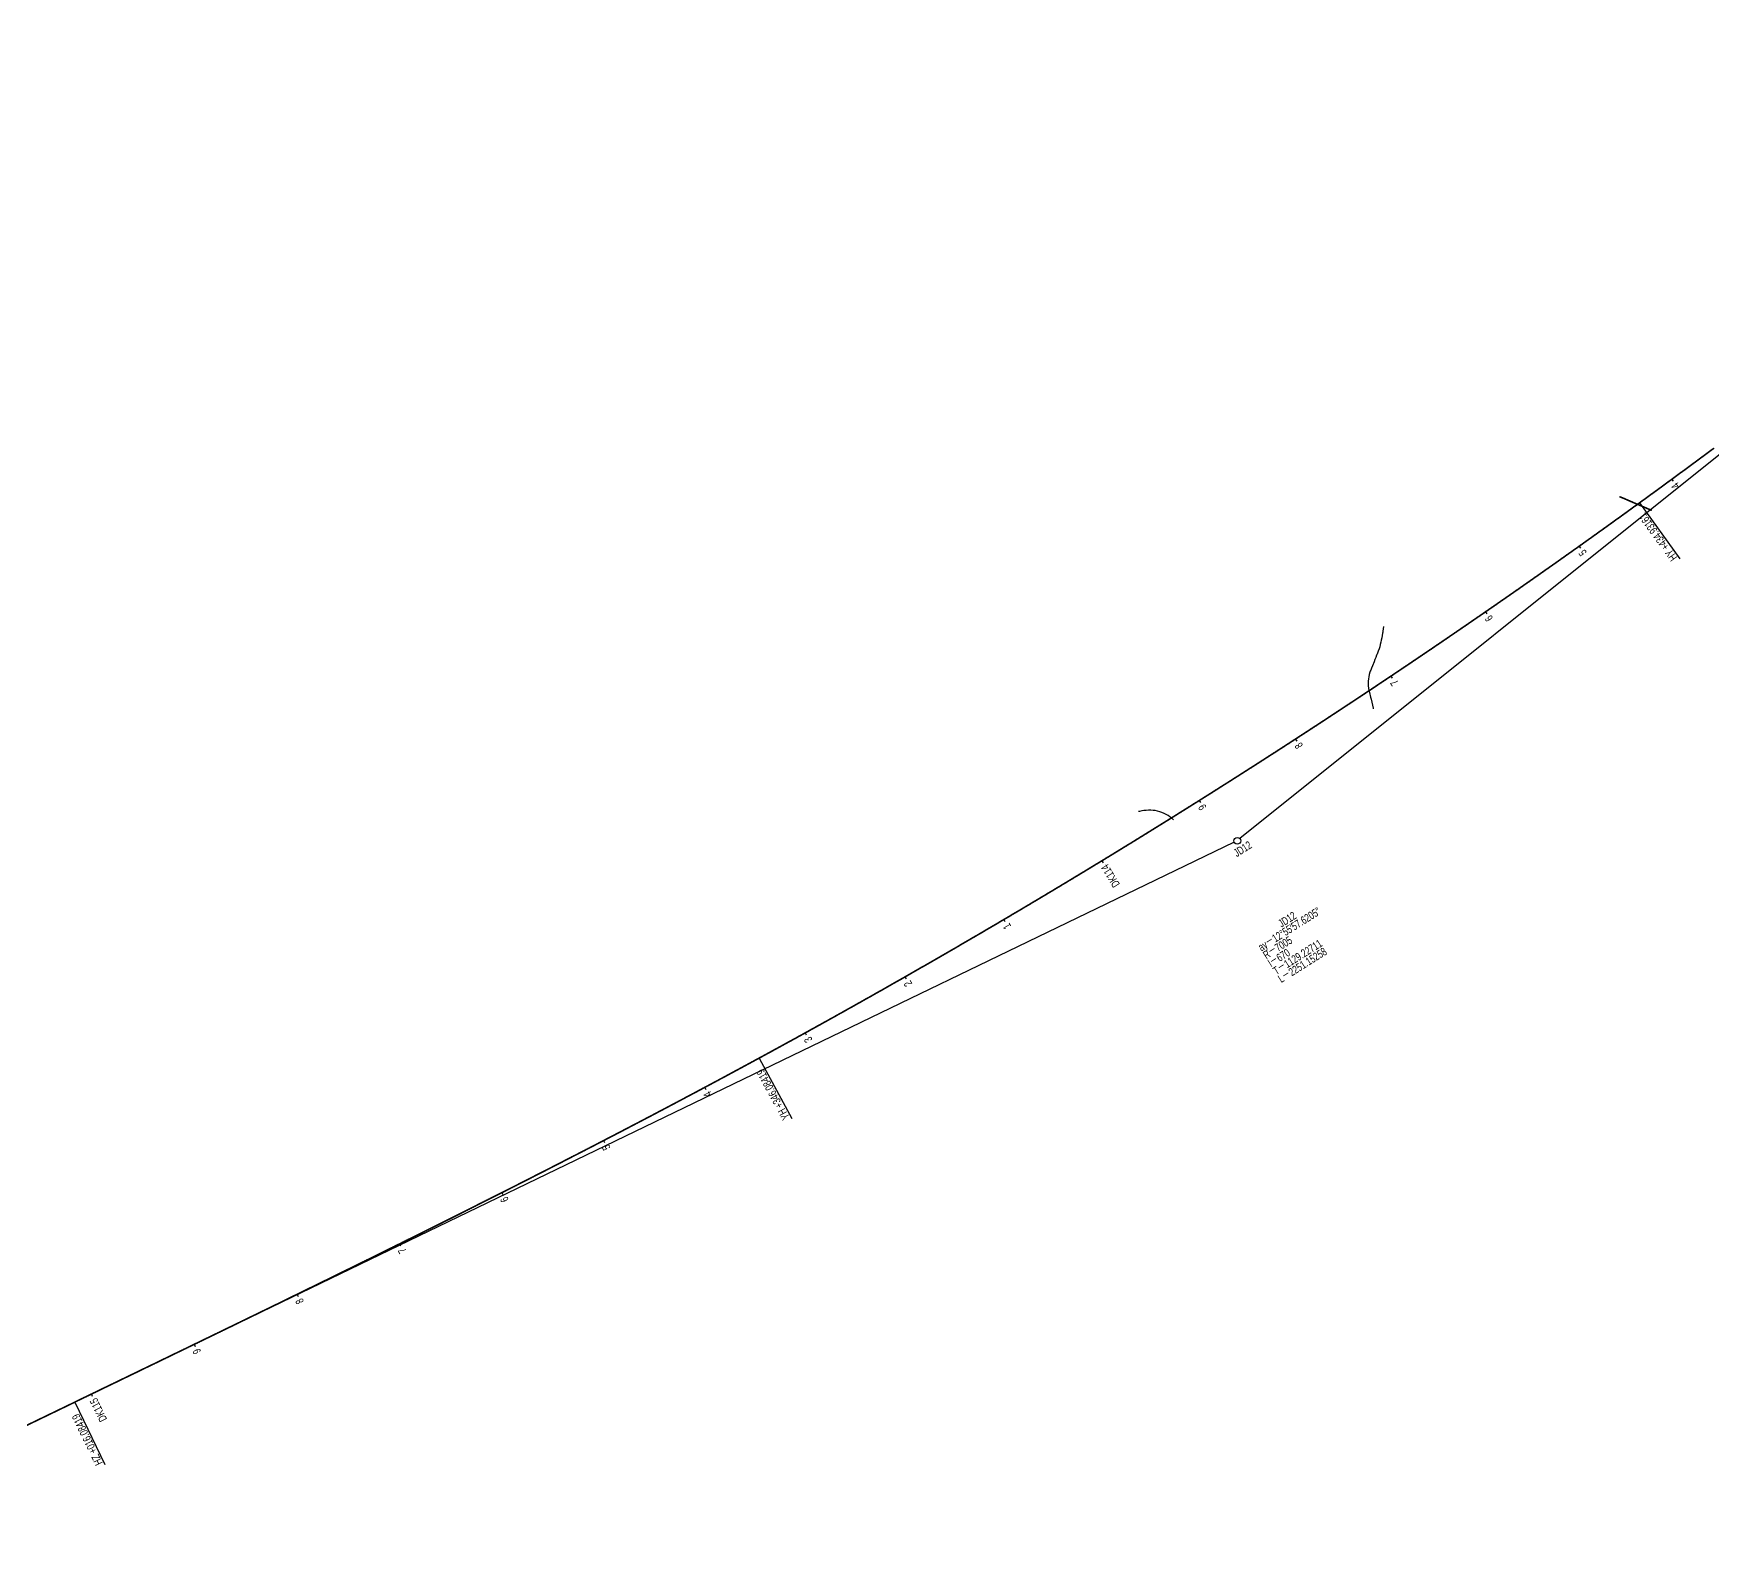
# Model space of a CAD drawing. Header units: millimetres. Extents: x 497834 to 621495, y 3353175 to 3430424.
# Drawn here: x 569303 to 570771, y 3392553 to 3393874 of the extents above; entities that cross this region are included whole.
import ezdxf

# ---------------------------------------------------------------- set-up
doc = ezdxf.new("R2010")
doc.units = ezdxf.units.MM
for name, color, linetype in [('DK改路中线', 7, 'Continuous'), ('dl3', 7, 'Continuous'), ('沪乍杭打线-0.0-200.8段-施工系转设计系成果-2000坐标系-左线_中线_交点', 7, 'Continuous'), ('沪乍杭打线-0.0-200.8段-施工系转设计系成果-2000坐标系-左线_五大桩', 7, 'Continuous'), ('沪乍杭打线-0.0-200.8段-施工系转设计系成果-2000坐标系-左线_曲线资料', 7, 'Continuous'), ('沪乍杭打线-0.0-200.8段-施工系转设计系成果-2000坐标系-左线_里程', 7, 'Continuous')]:
    doc.layers.add(name, color=color, linetype=linetype)
doc.styles.add('PM_LC', font='slromans.shx', dxfattribs={"width": 0.75, "bigfont": 'hztxt.shx'})
doc.styles.add('PM_QX', font='slromans.shx', dxfattribs={"width": 0.75, "bigfont": 'hztxt.shx'})

msp = doc.modelspace()

# ---------------------------------------------------------------- linework, layer by layer
at = {"layer": 'DK改路中线', "color": 3, "linetype": 'Continuous', "ltscale": 2, "const_width": 1.4, "flags": 128}
msp.add_lwpolyline([(570689.9, 3393469), (570693.6, 3393467.5), (570695.4, 3393466.7), (570702.8, 3393463.5), (570704.6, 3393462.7), (570706.5, 3393461.9), (570710.1, 3393460.4), (570712, 3393459.6), (570713.8, 3393458.8), (570715.6, 3393458), (570717.5, 3393457.2), (570718.2, 3393456.9)], dxfattribs=at)
at = {"layer": 'DK改路中线', "color": 3, "linetype": 'Continuous', "ltscale": 2, "flags": 128}
for points in [[(570483.4, 3393355.4), (570483.1, 3393353.4), (570482.9, 3393351.4), (570482.9, 3393351.4, -0.067622), (570482.7, 3393349.5), (570482.4, 3393347.5), (570482, 3393345.5), (570481.6, 3393343.5), (570481.2, 3393341.6), (570480.7, 3393339.7), (570480.2, 3393337.7), (570479.6, 3393335.8), (570478.9, 3393333.9), (570478.3, 3393332), (570477.6, 3393330.5), (570477.5, 3393330.2), (570476.8, 3393328.3), (570476, 3393326.5), (570475.3, 3393324.6), (570473.8, 3393320.9), (570473.1, 3393319), (570472.3, 3393317.2), (570472.3, 3393317.1, 0.155908), (570471.6, 3393315.3), (570471.1, 3393313.4), (570470.6, 3393311.4), (570470.3, 3393309.5), (570470.1, 3393307.5), (570470.1, 3393305.5), (570470.2, 3393303.5), (570470.4, 3393301.5), (570470.8, 3393299.5), (570470.9, 3393298.8), (570471.2, 3393297.6), (570472.2, 3393293.7), (570472.6, 3393291.8), (570474.5, 3393284), (570474.6, 3393283.5)], [(570299.8, 3393186.3), (570298.3, 3393187.6), (570297.6, 3393188.1, 0.21091), (570296.7, 3393188.8), (570295, 3393190), (570293.3, 3393191), (570291.5, 3393191.9), (570289.7, 3393192.7), (570287.8, 3393193.3), (570285.9, 3393193.9), (570283.9, 3393194.3), (570281.9, 3393194.5), (570280, 3393194.7), (570278, 3393194.7), (570276, 3393194.5), (570274.2, 3393194.3), (570274, 3393194.3), (570272, 3393194), (570270, 3393193.7), (570269.2, 3393193.5)]]:
    msp.add_lwpolyline(points, format="xyb", dxfattribs=at)
at = {"layer": 'dl3', "color": 3, "linetype": 'Continuous', "ltscale": 2, "const_width": 1.4, "flags": 128}
msp.add_lwpolyline([(570772.7, 3393511.4), (570771.9, 3393510.8), (570771.1, 3393510.3), (570770.3, 3393509.7), (570769.5, 3393509.1), (570768.7, 3393508.5), (570767.9, 3393507.9), (570767.1, 3393507.3), (570766.3, 3393506.7), (570765.5, 3393506.1), (570764.7, 3393505.5), (570763.9, 3393504.9), (570763.1, 3393504.3), (570762.2, 3393503.7), (570761.4, 3393503.1), (570760.6, 3393502.5), (570759.8, 3393501.9), (570759, 3393501.3), (570758.2, 3393500.7), (570757.4, 3393500.1), (570756.6, 3393499.5), (570755.8, 3393498.9), (570755, 3393498.4), (570754.2, 3393497.8), (570753.4, 3393497.2), (570752.6, 3393496.6), (570751.8, 3393496), (570751, 3393495.4), (570750.2, 3393494.8), (570749.4, 3393494.2), (570748.6, 3393493.6), (570747.8, 3393493), (570747, 3393492.4), (570746.2, 3393491.8), (570745.3, 3393491.2), (570744.5, 3393490.6), (570743.7, 3393490.1), (570742.9, 3393489.5), (570742.1, 3393488.9), (570741.3, 3393488.3), (570740.5, 3393487.7), (570739.7, 3393487.1), (570738.9, 3393486.5), (570738.1, 3393485.9), (570737.3, 3393485.3), (570736.5, 3393484.7), (570735.7, 3393484.1), (570734.9, 3393483.5), (570734.1, 3393483), (570733.3, 3393482.4), (570732.4, 3393481.8), (570731.6, 3393481.2), (570730.8, 3393480.6), (570730, 3393480), (570729.2, 3393479.4), (570728.4, 3393478.8), (570727.6, 3393478.2), (570726.8, 3393477.6), (570726, 3393477), (570725.2, 3393476.5), (570724.4, 3393475.9), (570723.6, 3393475.3), (570722.8, 3393474.7), (570722, 3393474.1), (570721.1, 3393473.5), (570720.3, 3393472.9), (570719.5, 3393472.3), (570718.7, 3393471.7), (570717.9, 3393471.2), (570717.1, 3393470.6), (570716.3, 3393470), (570715.5, 3393469.4), (570714.7, 3393468.8), (570713.9, 3393468.2), (570713.1, 3393467.6), (570712.3, 3393467), (570711.4, 3393466.4), (570710.6, 3393465.9), (570709.8, 3393465.3), (570709, 3393464.7), (570708.2, 3393464.1), (570707.4, 3393463.5, -0.03253), (570706.6, 3393462.9), (570705.8, 3393462.3), (570705, 3393461.7), (570704.2, 3393461.1), (570703.4, 3393460.6), (570703.3, 3393460.6), (570702.5, 3393460), (570701.7, 3393459.4), (570700.9, 3393458.8), (570700.1, 3393458.2), (570699.3, 3393457.6), (570699.3, 3393457.6), (570698.5, 3393457.1), (570697.7, 3393456.5), (570696.9, 3393455.9), (570696.1, 3393455.3), (570695.3, 3393454.7), (570695.2, 3393454.7), (570694.4, 3393454.1), (570693.6, 3393453.5), (570692.8, 3393453), (570692, 3393452.4), (570691.2, 3393451.8), (570691.2, 3393451.8), (570690.4, 3393451.2), (570689.6, 3393450.6), (570688.8, 3393450), (570688, 3393449.5), (570687.1, 3393448.9), (570687.1, 3393448.9), (570686.3, 3393448.3), (570685.5, 3393447.7), (570684.7, 3393447.1), (570683.9, 3393446.5), (570683.1, 3393445.9), (570683.1, 3393445.9), (570682.3, 3393445.4), (570681.5, 3393444.8), (570680.6, 3393444.2), (570679.8, 3393443.6), (570679, 3393443), (570679, 3393443), (570678.2, 3393442.4), (570677.4, 3393441.9), (570676.6, 3393441.3), (570675.8, 3393440.7), (570675, 3393440.1), (570675, 3393440.1), (570674.1, 3393439.5), (570673.3, 3393438.9), (570672.5, 3393438.4), (570671.7, 3393437.8), (570670.9, 3393437.2), (570670.9, 3393437.2), (570670.1, 3393436.6), (570669.3, 3393436), (570668.5, 3393435.5), (570667.6, 3393434.9), (570666.8, 3393434.3), (570666.8, 3393434.3), (570666, 3393433.7), (570665.2, 3393433.1), (570664.4, 3393432.5), (570663.6, 3393432), (570662.8, 3393431.4), (570662.8, 3393431.4), (570661.9, 3393430.8), (570661.1, 3393430.2), (570660.3, 3393429.6), (570659.5, 3393429.1), (570658.7, 3393428.5), (570658.7, 3393428.5), (570657.9, 3393427.9), (570657.1, 3393427.3), (570656.2, 3393426.7), (570655.4, 3393426.2), (570654.6, 3393425.6), (570654.6, 3393425.6), (570653.8, 3393425), (570653, 3393424.4), (570652.2, 3393423.8), (570651.4, 3393423.3), (570650.5, 3393422.7), (570650.5, 3393422.7), (570649.7, 3393422.1), (570648.9, 3393421.5), (570648.1, 3393420.9), (570647.3, 3393420.4), (570646.5, 3393419.8), (570646.5, 3393419.8), (570645.6, 3393419.2), (570644.8, 3393418.6), (570644, 3393418.1), (570643.2, 3393417.5), (570642.4, 3393416.9), (570642.4, 3393416.9), (570641.6, 3393416.3), (570640.8, 3393415.7), (570639.9, 3393415.2), (570639.1, 3393414.6), (570638.3, 3393414), (570638.3, 3393414), (570637.5, 3393413.4), (570636.7, 3393412.9), (570635.9, 3393412.3), (570635, 3393411.7), (570634.2, 3393411.1), (570634.2, 3393411.1), (570633.4, 3393410.5), (570632.6, 3393410), (570631.8, 3393409.4), (570631, 3393408.8), (570630.1, 3393408.2), (570630.1, 3393408.2), (570629.3, 3393407.7), (570628.5, 3393407.1), (570627.7, 3393406.5), (570626.9, 3393405.9), (570626, 3393405.4), (570626, 3393405.4), (570625.2, 3393404.8), (570624.4, 3393404.2), (570623.6, 3393403.6), (570622.8, 3393403.1), (570622, 3393402.5), (570622, 3393402.5), (570621.1, 3393401.9), (570620.3, 3393401.3), (570619.5, 3393400.8), (570618.7, 3393400.2), (570617.9, 3393399.6), (570617.9, 3393399.6), (570617, 3393399), (570616.2, 3393398.5), (570615.4, 3393397.9), (570614.6, 3393397.3), (570613.8, 3393396.7), (570613.8, 3393396.7), (570613, 3393396.2), (570612.1, 3393395.6), (570611.3, 3393395), (570610.5, 3393394.4), (570609.7, 3393393.9), (570609.7, 3393393.9), (570608.9, 3393393.3), (570608, 3393392.7), (570607.2, 3393392.2), (570606.4, 3393391.6), (570605.6, 3393391), (570605.6, 3393391), (570604.8, 3393390.4), (570603.9, 3393389.9), (570603.1, 3393389.3), (570602.3, 3393388.7), (570601.5, 3393388.1), (570601.5, 3393388.1), (570600.7, 3393387.6), (570599.8, 3393387), (570599, 3393386.4), (570598.2, 3393385.9), (570597.4, 3393385.3), (570597.4, 3393385.3), (570596.6, 3393384.7), (570595.7, 3393384.1), (570594.9, 3393383.6), (570594.1, 3393383), (570593.3, 3393382.4), (570593.3, 3393382.4), (570592.5, 3393381.9), (570591.6, 3393381.3), (570590.8, 3393380.7), (570590, 3393380.1), (570589.2, 3393379.6), (570589.2, 3393379.6), (570588.3, 3393379), (570587.5, 3393378.4), (570586.7, 3393377.9), (570585.9, 3393377.3), (570585.1, 3393376.7), (570585.1, 3393376.7), (570584.2, 3393376.2), (570583.4, 3393375.6), (570582.6, 3393375), (570581.8, 3393374.4), (570580.9, 3393373.9), (570580.9, 3393373.9), (570580.1, 3393373.3), (570579.3, 3393372.7), (570578.5, 3393372.2), (570577.7, 3393371.6), (570576.8, 3393371), (570576.8, 3393371), (570576, 3393370.5), (570575.2, 3393369.9), (570574.4, 3393369.3), (570573.5, 3393368.8), (570572.7, 3393368.2), (570572.7, 3393368.2), (570571.9, 3393367.6), (570571.1, 3393367.1), (570570.3, 3393366.5), (570569.4, 3393365.9), (570568.6, 3393365.4), (570568.6, 3393365.4), (570567.8, 3393364.8), (570567, 3393364.2), (570566.1, 3393363.7), (570565.3, 3393363.1), (570564.5, 3393362.5), (570564.5, 3393362.5), (570563.7, 3393362), (570562.8, 3393361.4), (570562, 3393360.8), (570561.2, 3393360.3), (570560.4, 3393359.7), (570560.4, 3393359.7), (570559.5, 3393359.1), (570558.7, 3393358.6), (570557.9, 3393358), (570557.1, 3393357.4), (570556.2, 3393356.9), (570556.2, 3393356.9), (570555.4, 3393356.3), (570554.6, 3393355.7), (570553.8, 3393355.2), (570552.9, 3393354.6), (570552.1, 3393354), (570552.1, 3393354), (570551.3, 3393353.5), (570550.5, 3393352.9), (570549.6, 3393352.3), (570548.8, 3393351.8), (570548, 3393351.2), (570548, 3393351.2), (570547.2, 3393350.6), (570546.3, 3393350.1), (570545.5, 3393349.5), (570544.7, 3393348.9), (570543.9, 3393348.4), (570543.9, 3393348.4), (570543, 3393347.8), (570542.2, 3393347.3), (570541.4, 3393346.7), (570540.6, 3393346.1), (570539.7, 3393345.6), (570539.7, 3393345.6), (570538.9, 3393345), (570538.1, 3393344.4), (570537.3, 3393343.9), (570536.4, 3393343.3), (570535.6, 3393342.7), (570535.6, 3393342.7), (570534.8, 3393342.2), (570534, 3393341.6), (570533.1, 3393341.1), (570532.3, 3393340.5), (570531.5, 3393339.9), (570531.5, 3393339.9), (570530.6, 3393339.4), (570529.8, 3393338.8), (570529, 3393338.3), (570528.2, 3393337.7), (570527.3, 3393337.1), (570527.3, 3393337.1), (570526.5, 3393336.6), (570525.7, 3393336), (570524.9, 3393335.4), (570524, 3393334.9), (570523.2, 3393334.3), (570523.2, 3393334.3), (570522.4, 3393333.8), (570521.5, 3393333.2), (570520.7, 3393332.6), (570519.9, 3393332.1), (570519.1, 3393331.5), (570519.1, 3393331.5), (570518.2, 3393331), (570517.4, 3393330.4), (570516.6, 3393329.8), (570515.7, 3393329.3), (570514.9, 3393328.7), (570514.9, 3393328.7), (570514.1, 3393328.2), (570513.3, 3393327.6), (570512.4, 3393327), (570511.6, 3393326.5), (570510.8, 3393325.9), (570510.8, 3393325.9), (570509.9, 3393325.4), (570509.1, 3393324.8), (570508.3, 3393324.2), (570507.5, 3393323.7), (570506.6, 3393323.1), (570506.6, 3393323.1), (570505.8, 3393322.6), (570505, 3393322), (570504.1, 3393321.4), (570503.3, 3393320.9), (570502.5, 3393320.3), (570502.5, 3393320.3), (570501.6, 3393319.8), (570500.8, 3393319.2), (570500, 3393318.7), (570499.2, 3393318.1), (570498.3, 3393317.5), (570498.3, 3393317.5), (570497.5, 3393317), (570496.7, 3393316.4), (570495.8, 3393315.9), (570495, 3393315.3), (570494.2, 3393314.8), (570494.2, 3393314.8), (570493.3, 3393314.2), (570492.5, 3393313.6), (570491.7, 3393313.1), (570490.9, 3393312.5), (570490, 3393312), (570490, 3393312), (570489.2, 3393311.4), (570488.4, 3393310.9), (570487.5, 3393310.3), (570486.7, 3393309.8), (570485.9, 3393309.2), (570485.9, 3393309.2), (570485, 3393308.6), (570484.2, 3393308.1), (570483.4, 3393307.5), (570482.5, 3393307), (570481.7, 3393306.4), (570481.7, 3393306.4), (570480.9, 3393305.9), (570480, 3393305.3), (570479.2, 3393304.8), (570478.4, 3393304.2), (570477.5, 3393303.6), (570477.5, 3393303.6), (570476.7, 3393303.1), (570475.9, 3393302.5), (570475.1, 3393302), (570474.2, 3393301.4), (570473.4, 3393300.9), (570473.4, 3393300.9), (570472.6, 3393300.3), (570471.7, 3393299.8), (570470.9, 3393299.2), (570470.1, 3393298.7), (570469.2, 3393298.1), (570469.2, 3393298.1), (570468.4, 3393297.6), (570467.6, 3393297), (570466.7, 3393296.4), (570465.9, 3393295.9), (570465.1, 3393295.3), (570465.1, 3393295.3), (570464.2, 3393294.8), (570463.4, 3393294.2), (570462.6, 3393293.7), (570461.7, 3393293.1), (570460.9, 3393292.6), (570460.9, 3393292.6), (570460.1, 3393292), (570459.2, 3393291.5), (570458.4, 3393290.9), (570457.6, 3393290.4), (570456.7, 3393289.8), (570456.7, 3393289.8), (570455.9, 3393289.3), (570455, 3393288.7), (570454.2, 3393288.2), (570453.4, 3393287.6), (570452.5, 3393287.1), (570452.5, 3393287.1), (570451.7, 3393286.5), (570450.9, 3393286), (570450, 3393285.4), (570449.2, 3393284.9), (570448.4, 3393284.3), (570448.4, 3393284.3), (570447.5, 3393283.8), (570446.7, 3393283.2), (570445.9, 3393282.7), (570445, 3393282.1), (570444.2, 3393281.6), (570444.2, 3393281.6), (570443.4, 3393281), (570442.5, 3393280.5), (570441.7, 3393279.9), (570440.9, 3393279.4), (570440, 3393278.8), (570440, 3393278.8), (570439.2, 3393278.3), (570438.3, 3393277.7), (570437.5, 3393277.2), (570436.7, 3393276.6), (570435.8, 3393276.1), (570435.8, 3393276.1), (570435, 3393275.5), (570434.2, 3393275), (570433.3, 3393274.4), (570432.5, 3393273.9), (570431.7, 3393273.3), (570431.7, 3393273.3), (570430.8, 3393272.8), (570430, 3393272.2), (570429.1, 3393271.7), (570428.3, 3393271.1), (570427.5, 3393270.6), (570427.5, 3393270.6), (570426.6, 3393270), (570425.8, 3393269.5), (570425, 3393268.9), (570424.1, 3393268.4), (570423.3, 3393267.9), (570423.3, 3393267.9), (570422.5, 3393267.3), (570421.6, 3393266.8), (570420.8, 3393266.2), (570419.9, 3393265.7), (570419.1, 3393265.1), (570419.1, 3393265.1), (570418.3, 3393264.6), (570417.4, 3393264), (570416.6, 3393263.5), (570415.7, 3393262.9), (570414.9, 3393262.4), (570414.9, 3393262.4), (570414.1, 3393261.8), (570413.2, 3393261.3), (570412.4, 3393260.8), (570411.6, 3393260.2), (570410.7, 3393259.7), (570410.7, 3393259.7), (570409.9, 3393259.1), (570409, 3393258.6), (570408.2, 3393258), (570407.4, 3393257.5), (570406.5, 3393256.9), (570406.5, 3393256.9), (570405.7, 3393256.4), (570404.8, 3393255.9), (570404, 3393255.3), (570403.2, 3393254.8), (570402.3, 3393254.2), (570402.3, 3393254.2), (570401.5, 3393253.7), (570400.7, 3393253.1), (570399.8, 3393252.6), (570399, 3393252.1), (570398.1, 3393251.5), (570398.1, 3393251.5), (570397.3, 3393251), (570396.5, 3393250.4), (570395.6, 3393249.9), (570394.8, 3393249.3), (570393.9, 3393248.8), (570393.9, 3393248.8), (570393.1, 3393248.3), (570392.3, 3393247.7), (570391.4, 3393247.2), (570390.6, 3393246.6), (570389.7, 3393246.1), (570389.7, 3393246.1), (570388.9, 3393245.5), (570388.1, 3393245), (570387.2, 3393244.5), (570386.4, 3393243.9), (570385.5, 3393243.4), (570385.5, 3393243.4), (570384.7, 3393242.8), (570383.8, 3393242.3), (570383, 3393241.8), (570382.2, 3393241.2), (570381.3, 3393240.7), (570381.3, 3393240.7), (570380.5, 3393240.1), (570379.6, 3393239.6), (570378.8, 3393239), (570378, 3393238.5), (570377.1, 3393238), (570377.1, 3393238), (570376.3, 3393237.4), (570375.4, 3393236.9), (570374.6, 3393236.3), (570373.8, 3393235.8), (570372.9, 3393235.3), (570372.9, 3393235.3), (570372.1, 3393234.7), (570371.2, 3393234.2), (570370.4, 3393233.6), (570369.5, 3393233.1), (570368.7, 3393232.6), (570368.7, 3393232.6), (570367.9, 3393232), (570367, 3393231.5), (570366.2, 3393231), (570365.3, 3393230.4), (570364.5, 3393229.9), (570364.5, 3393229.9), (570363.6, 3393229.3), (570362.8, 3393228.8), (570362, 3393228.3), (570361.1, 3393227.7), (570360.3, 3393227.2), (570360.3, 3393227.2), (570359.4, 3393226.7), (570358.6, 3393226.1), (570357.7, 3393225.6), (570356.9, 3393225), (570356.1, 3393224.5), (570356.1, 3393224.5), (570355.2, 3393224), (570354.4, 3393223.4), (570353.5, 3393222.9), (570352.7, 3393222.4), (570351.8, 3393221.8), (570351.8, 3393221.8), (570351, 3393221.3), (570350.1, 3393220.7), (570349.3, 3393220.2), (570348.5, 3393219.7), (570347.6, 3393219.1), (570347.6, 3393219.1), (570346.8, 3393218.6), (570345.9, 3393218.1), (570345.1, 3393217.5), (570344.2, 3393217), (570343.4, 3393216.5), (570343.4, 3393216.5), (570342.5, 3393215.9), (570341.7, 3393215.4), (570340.9, 3393214.9), (570340, 3393214.3), (570339.2, 3393213.8), (570339.2, 3393213.8), (570338.3, 3393213.2), (570337.5, 3393212.7), (570336.6, 3393212.2), (570335.8, 3393211.6), (570334.9, 3393211.1), (570334.9, 3393211.1), (570334.1, 3393210.6), (570333.3, 3393210), (570332.4, 3393209.5), (570331.6, 3393209), (570330.7, 3393208.4), (570330.7, 3393208.4), (570329.9, 3393207.9), (570329, 3393207.4), (570328.2, 3393206.8), (570327.3, 3393206.3), (570326.5, 3393205.8), (570326.5, 3393205.8), (570325.6, 3393205.2), (570324.8, 3393204.7), (570323.9, 3393204.2), (570323.1, 3393203.6), (570322.3, 3393203.1), (570322.3, 3393203.1), (570321.4, 3393202.6), (570320.6, 3393202), (570319.7, 3393201.5), (570318.9, 3393201), (570318, 3393200.5), (570318, 3393200.5), (570317.2, 3393199.9), (570316.3, 3393199.4), (570315.5, 3393198.9), (570314.6, 3393198.3), (570313.8, 3393197.8), (570313.8, 3393197.8), (570312.9, 3393197.3), (570312.1, 3393196.7), (570311.2, 3393196.2), (570310.4, 3393195.7), (570309.5, 3393195.1), (570309.5, 3393195.1), (570308.7, 3393194.6), (570307.9, 3393194.1), (570307, 3393193.6), (570306.2, 3393193), (570305.3, 3393192.5), (570305.3, 3393192.5), (570304.5, 3393192), (570303.6, 3393191.4), (570302.8, 3393190.9), (570301.9, 3393190.4), (570301.1, 3393189.8), (570301.1, 3393189.8), (570300.2, 3393189.3), (570299.4, 3393188.8), (570298.5, 3393188.3), (570297.7, 3393187.7), (570296.8, 3393187.2), (570296.8, 3393187.2), (570296, 3393186.7), (570295.1, 3393186.1), (570294.3, 3393185.6), (570293.4, 3393185.1), (570292.6, 3393184.6), (570292.6, 3393184.6), (570291.7, 3393184), (570290.9, 3393183.5), (570290, 3393183), (570289.2, 3393182.4), (570288.3, 3393181.9), (570288.3, 3393181.9), (570287.5, 3393181.4), (570286.6, 3393180.9), (570285.8, 3393180.3), (570284.9, 3393179.8), (570284.1, 3393179.3), (570284.1, 3393179.3), (570283.2, 3393178.8), (570282.4, 3393178.2), (570281.5, 3393177.7), (570280.7, 3393177.2), (570279.8, 3393176.6), (570279.8, 3393176.6), (570279, 3393176.1), (570278.1, 3393175.6), (570277.3, 3393175.1), (570276.4, 3393174.5), (570275.6, 3393174), (570275.6, 3393174), (570274.7, 3393173.5), (570273.9, 3393173), (570273, 3393172.4), (570272.2, 3393171.9), (570271.3, 3393171.4), (570271.3, 3393171.4), (570270.5, 3393170.9), (570269.6, 3393170.3), (570268.8, 3393169.8), (570267.9, 3393169.3), (570267.1, 3393168.8), (570267.1, 3393168.8), (570266.2, 3393168.2), (570265.4, 3393167.7), (570264.5, 3393167.2), (570263.7, 3393166.7), (570262.8, 3393166.1), (570262.8, 3393166.1), (570262, 3393165.6), (570261.1, 3393165.1), (570260.3, 3393164.6), (570259.4, 3393164.1), (570258.6, 3393163.5), (570258.5, 3393163.5), (570257.7, 3393163), (570256.8, 3393162.5), (570256, 3393162), (570255.1, 3393161.4), (570254.3, 3393160.9), (570254.3, 3393160.9), (570253.4, 3393160.4), (570252.6, 3393159.9), (570251.7, 3393159.3), (570250.9, 3393158.8), (570250, 3393158.3), (570250, 3393158.3), (570249.2, 3393157.8), (570248.3, 3393157.3), (570247.5, 3393156.7), (570246.6, 3393156.2), (570245.8, 3393155.7), (570245.8, 3393155.7), (570244.9, 3393155.2), (570244.1, 3393154.7), (570243.2, 3393154.1), (570242.3, 3393153.6), (570241.5, 3393153.1), (570241.5, 3393153.1), (570240.6, 3393152.6), (570239.8, 3393152), (570238.9, 3393151.5), (570238.1, 3393151), (570237.2, 3393150.5), (570237.2, 3393150.5), (570236.4, 3393150), (570235.5, 3393149.4), (570234.7, 3393148.9), (570233.8, 3393148.4), (570233, 3393147.9), (570232.9, 3393147.9), (570232.1, 3393147.4), (570231.2, 3393146.9), (570230.4, 3393146.3), (570229.5, 3393145.8), (570228.7, 3393145.3), (570228.7, 3393145.3), (570227.8, 3393144.8), (570227, 3393144.3), (570226.1, 3393143.7), (570225.3, 3393143.2), (570224.4, 3393142.7), (570224.4, 3393142.7), (570223.5, 3393142.2), (570222.7, 3393141.7), (570221.8, 3393141.1), (570221, 3393140.6), (570220.1, 3393140.1), (570220.1, 3393140.1), (570219.3, 3393139.6), (570218.4, 3393139.1), (570217.6, 3393138.6), (570216.7, 3393138), (570215.8, 3393137.5), (570215.8, 3393137.5), (570215, 3393137), (570214.1, 3393136.5), (570213.3, 3393136), (570212.4, 3393135.5), (570211.6, 3393134.9), (570211.6, 3393134.9), (570210.7, 3393134.4), (570209.9, 3393133.9), (570209, 3393133.4), (570208.1, 3393132.9), (570207.3, 3393132.4), (570207.3, 3393132.4), (570206.4, 3393131.8), (570205.6, 3393131.3), (570204.7, 3393130.8), (570203.9, 3393130.3), (570203, 3393129.8), (570203, 3393129.8), (570202.1, 3393129.3), (570201.3, 3393128.7), (570200.4, 3393128.2), (570199.6, 3393127.7), (570198.7, 3393127.2), (570198.7, 3393127.2), (570197.9, 3393126.7), (570197, 3393126.2), (570196.1, 3393125.7), (570195.3, 3393125.1), (570194.4, 3393124.6), (570194.4, 3393124.6), (570193.6, 3393124.1), (570192.7, 3393123.6), (570191.9, 3393123.1), (570191, 3393122.6), (570190.1, 3393122.1), (570190.1, 3393122.1), (570189.3, 3393121.6), (570188.4, 3393121), (570187.6, 3393120.5), (570186.7, 3393120), (570185.8, 3393119.5), (570185.8, 3393119.5), (570185, 3393119), (570184.1, 3393118.5), (570183.3, 3393118), (570182.4, 3393117.4), (570181.6, 3393116.9), (570181.5, 3393116.9), (570180.7, 3393116.4), (570179.8, 3393115.9), (570179, 3393115.4), (570178.1, 3393114.9), (570177.3, 3393114.4), (570177.3, 3393114.4), (570176.4, 3393113.9), (570175.5, 3393113.4), (570174.7, 3393112.8), (570173.8, 3393112.3), (570173, 3393111.8), (570173, 3393111.8), (570172.1, 3393111.3), (570171.2, 3393110.8), (570170.4, 3393110.3), (570169.5, 3393109.8), (570168.7, 3393109.3), (570168.7, 3393109.3), (570167.8, 3393108.8), (570166.9, 3393108.2), (570166.1, 3393107.7), (570165.2, 3393107.2), (570164.4, 3393106.7), (570164.4, 3393106.7), (570163.5, 3393106.2), (570162.6, 3393105.7), (570161.8, 3393105.2), (570160.9, 3393104.7), (570160.1, 3393104.2), (570160.1, 3393104.2), (570159.2, 3393103.7), (570158.3, 3393103.2), (570157.5, 3393102.6), (570156.6, 3393102.1), (570155.8, 3393101.6), (570155.8, 3393101.6), (570154.9, 3393101.1), (570154, 3393100.6), (570153.2, 3393100.1), (570152.3, 3393099.6), (570151.4, 3393099.1), (570151.4, 3393099.1), (570150.6, 3393098.6), (570149.7, 3393098.1), (570148.9, 3393097.6), (570148, 3393097.1), (570147.1, 3393096.5), (570147.1, 3393096.5), (570146.3, 3393096), (570145.4, 3393095.5), (570144.6, 3393095), (570143.7, 3393094.5), (570142.8, 3393094), (570142.8, 3393094), (570142, 3393093.5), (570141.1, 3393093), (570140.2, 3393092.5), (570139.4, 3393092), (570138.5, 3393091.5), (570138.5, 3393091.5), (570137.7, 3393091), (570136.8, 3393090.5), (570135.9, 3393090), (570135.1, 3393089.5), (570134.2, 3393088.9), (570134.2, 3393088.9), (570133.3, 3393088.4), (570132.5, 3393087.9), (570131.6, 3393087.4), (570130.8, 3393086.9), (570129.9, 3393086.4), (570129.9, 3393086.4), (570129, 3393085.9), (570128.2, 3393085.4), (570127.3, 3393084.9), (570126.4, 3393084.4), (570125.6, 3393083.9), (570125.6, 3393083.9), (570124.7, 3393083.4), (570123.8, 3393082.9), (570123, 3393082.4), (570122.1, 3393081.9), (570121.3, 3393081.4), (570121.3, 3393081.4), (570120.4, 3393080.9), (570119.5, 3393080.4), (570118.7, 3393079.9), (570117.8, 3393079.4), (570116.9, 3393078.9), (570116.9, 3393078.9), (570116.1, 3393078.4), (570115.2, 3393077.9), (570114.3, 3393077.4), (570113.5, 3393076.9), (570112.6, 3393076.4), (570112.6, 3393076.3), (570111.7, 3393075.8), (570110.9, 3393075.3), (570110, 3393074.8), (570109.2, 3393074.3), (570108.3, 3393073.8), (570108.3, 3393073.8), (570107.4, 3393073.3), (570106.6, 3393072.8), (570105.7, 3393072.3), (570104.8, 3393071.8), (570104, 3393071.3), (570104, 3393071.3), (570103.1, 3393070.8), (570102.2, 3393070.3), (570101.4, 3393069.8), (570100.5, 3393069.3), (570099.6, 3393068.8), (570099.6, 3393068.8), (570098.8, 3393068.3), (570097.9, 3393067.8), (570097, 3393067.3), (570096.2, 3393066.8), (570095.3, 3393066.3), (570095.3, 3393066.3), (570094.4, 3393065.8), (570093.6, 3393065.3), (570092.7, 3393064.8), (570091.8, 3393064.3), (570091, 3393063.8), (570091, 3393063.8), (570090.1, 3393063.3), (570089.2, 3393062.8), (570088.4, 3393062.3), (570087.5, 3393061.8), (570086.6, 3393061.3), (570086.6, 3393061.3), (570085.8, 3393060.8), (570084.9, 3393060.3), (570084, 3393059.8), (570083.2, 3393059.3), (570082.3, 3393058.8), (570082.3, 3393058.8), (570081.4, 3393058.3), (570080.6, 3393057.8), (570079.7, 3393057.4), (570078.8, 3393056.9), (570078, 3393056.4), (570078, 3393056.4), (570077.1, 3393055.9), (570076.2, 3393055.4), (570075.4, 3393054.9), (570074.5, 3393054.4), (570073.6, 3393053.9), (570073.6, 3393053.9), (570072.8, 3393053.4), (570071.9, 3393052.9), (570071, 3393052.4), (570070.2, 3393051.9), (570069.3, 3393051.4), (570069.3, 3393051.4), (570068.4, 3393050.9), (570067.6, 3393050.4), (570066.7, 3393049.9), (570065.8, 3393049.4), (570064.9, 3393048.9), (570064.9, 3393048.9), (570064.1, 3393048.4), (570063.2, 3393047.9), (570062.3, 3393047.4), (570061.5, 3393046.9), (570060.6, 3393046.4), (570060.6, 3393046.4), (570059.7, 3393045.9), (570058.9, 3393045.4), (570058, 3393044.9), (570057.1, 3393044.5), (570056.3, 3393044), (570056.3, 3393044), (570055.4, 3393043.5), (570054.5, 3393043), (570053.6, 3393042.5), (570052.8, 3393042), (570051.9, 3393041.5), (570051.9, 3393041.5), (570051, 3393041), (570050.2, 3393040.5), (570049.3, 3393040), (570048.4, 3393039.5), (570047.6, 3393039), (570047.6, 3393039), (570046.7, 3393038.5), (570045.8, 3393038), (570045, 3393037.5), (570044.1, 3393037), (570043.2, 3393036.6), (570043.2, 3393036.6), (570042.3, 3393036.1), (570041.5, 3393035.6), (570040.6, 3393035.1), (570039.7, 3393034.6), (570038.9, 3393034.1), (570038.9, 3393034.1), (570038, 3393033.6), (570037.1, 3393033.1), (570036.2, 3393032.6), (570035.4, 3393032.1), (570034.5, 3393031.6), (570034.5, 3393031.6), (570033.6, 3393031.1), (570032.8, 3393030.7), (570031.9, 3393030.2), (570031, 3393029.7), (570030.1, 3393029.2), (570030.1, 3393029.2), (570029.3, 3393028.7), (570028.4, 3393028.2), (570027.5, 3393027.7), (570026.7, 3393027.2), (570025.8, 3393026.7), (570025.8, 3393026.7), (570024.9, 3393026.2), (570024, 3393025.8), (570023.2, 3393025.3), (570022.3, 3393024.8), (570021.4, 3393024.3), (570021.4, 3393024.3), (570020.6, 3393023.8), (570019.7, 3393023.3), (570018.8, 3393022.8), (570017.9, 3393022.3), (570017.1, 3393021.8), (570017.1, 3393021.8), (570016.2, 3393021.4), (570015.3, 3393020.9), (570014.5, 3393020.4), (570013.6, 3393019.9), (570012.7, 3393019.4), (570012.7, 3393019.4), (570011.8, 3393018.9), (570011, 3393018.4), (570010.1, 3393017.9), (570009.2, 3393017.4), (570008.3, 3393017), (570008.3, 3393017), (570007.5, 3393016.5), (570006.6, 3393016), (570005.7, 3393015.5), (570004.8, 3393015), (570004, 3393014.5), (570004, 3393014.5), (570003.1, 3393014), (570002.2, 3393013.5), (570001.4, 3393013.1), (570000.5, 3393012.6), (569999.6, 3393012.1), (569999.6, 3393012.1), (569998.7, 3393011.6), (569997.9, 3393011.1), (569997, 3393010.6), (569996.1, 3393010.1), (569995.2, 3393009.7), (569995.2, 3393009.7), (569994.4, 3393009.2), (569993.5, 3393008.7), (569992.6, 3393008.2), (569991.7, 3393007.7), (569990.9, 3393007.2), (569990.9, 3393007.2), (569990, 3393006.7), (569989.1, 3393006.3), (569988.2, 3393005.8), (569987.4, 3393005.3), (569986.5, 3393004.8), (569986.5, 3393004.8), (569985.6, 3393004.3), (569984.7, 3393003.8), (569983.9, 3393003.4), (569983, 3393002.9), (569982.1, 3393002.4), (569982.1, 3393002.4), (569981.2, 3393001.9), (569980.4, 3393001.4), (569979.5, 3393000.9), (569978.6, 3393000.5), (569977.7, 3393000), (569977.7, 3393000), (569976.9, 3392999.5), (569976, 3392999), (569975.1, 3392998.5), (569974.2, 3392998), (569973.4, 3392997.6), (569973.4, 3392997.6), (569972.5, 3392997.1), (569971.6, 3392996.6), (569970.7, 3392996.1), (569969.9, 3392995.6), (569969, 3392995.1), (569969, 3392995.1), (569968.1, 3392994.7), (569967.2, 3392994.2), (569966.4, 3392993.7), (569965.5, 3392993.2), (569964.6, 3392992.7), (569964.6, 3392992.7), (569963.7, 3392992.3), (569962.8, 3392991.8), (569962, 3392991.3), (569961.1, 3392990.8), (569960.2, 3392990.3), (569960.2, 3392990.3), (569959.3, 3392989.9), (569958.5, 3392989.4), (569957.6, 3392988.9), (569956.7, 3392988.4), (569955.8, 3392987.9), (569955.8, 3392987.9), (569955, 3392987.5), (569954.1, 3392987), (569953.2, 3392986.5), (569952.3, 3392986), (569951.4, 3392985.5), (569951.4, 3392985.5), (569950.6, 3392985.1), (569949.7, 3392984.6), (569948.8, 3392984.1), (569947.9, 3392983.6), (569947.1, 3392983.1), (569947, 3392983.1), (569946.2, 3392982.7), (569945.3, 3392982.2), (569944.4, 3392981.7), (569943.5, 3392981.2), (569942.7, 3392980.7), (569942.7, 3392980.7), (569941.8, 3392980.3), (569940.9, 3392979.8), (569940, 3392979.3), (569939.1, 3392978.8), (569938.3, 3392978.4), (569938.3, 3392978.4), (569937.4, 3392977.9), (569937.3, 3392977.8), (569936.4, 3392977.3), (569935.5, 3392976.9), (569934.6, 3392976.4), (569933.7, 3392975.9), (569932.9, 3392975.4), (569932, 3392974.9), (569931.1, 3392974.5), (569930.2, 3392974), (569929.3, 3392973.5), (569928.5, 3392973), (569927.6, 3392972.6), (569926.7, 3392972.1), (569925.8, 3392971.6), (569924.9, 3392971.1), (569924.1, 3392970.7), (569923.2, 3392970.2), (569922.3, 3392969.7), (569921.4, 3392969.2), (569920.5, 3392968.8), (569919.7, 3392968.3), (569918.8, 3392967.8), (569917.9, 3392967.3), (569917, 3392966.9), (569916.1, 3392966.4), (569915.3, 3392965.9), (569914.4, 3392965.4), (569913.5, 3392965), (569912.6, 3392964.5), (569911.7, 3392964), (569910.9, 3392963.5), (569910, 3392963.1), (569909.1, 3392962.6), (569908.2, 3392962.1), (569907.3, 3392961.6), (569906.5, 3392961.2), (569905.6, 3392960.7), (569904.7, 3392960.2), (569903.8, 3392959.8), (569902.9, 3392959.3), (569902.1, 3392958.8), (569901.2, 3392958.3), (569900.3, 3392957.9), (569899.4, 3392957.4), (569898.5, 3392956.9), (569897.6, 3392956.5), (569896.8, 3392956), (569895.9, 3392955.5), (569895, 3392955), (569894.1, 3392954.6), (569893.2, 3392954.1), (569892.4, 3392953.6), (569891.5, 3392953.2), (569890.6, 3392952.7), (569889.7, 3392952.2), (569888.8, 3392951.7), (569887.9, 3392951.3), (569887.1, 3392950.8), (569886.2, 3392950.3), (569885.3, 3392949.9), (569884.4, 3392949.4), (569883.5, 3392948.9), (569882.6, 3392948.4), (569881.8, 3392948), (569880.9, 3392947.5), (569880, 3392947), (569879.1, 3392946.6), (569878.2, 3392946.1), (569877.3, 3392945.6), (569876.5, 3392945.2), (569875.6, 3392944.7), (569874.7, 3392944.2), (569873.8, 3392943.8), (569872.9, 3392943.3), (569872.1, 3392942.8), (569871.2, 3392942.3), (569870.3, 3392941.9), (569869.4, 3392941.4), (569868.5, 3392940.9), (569867.6, 3392940.5), (569866.7, 3392940), (569865.9, 3392939.5), (569865, 3392939.1), (569864.1, 3392938.6), (569863.2, 3392938.1), (569862.3, 3392937.7), (569861.4, 3392937.2), (569860.6, 3392936.7), (569859.7, 3392936.3), (569858.8, 3392935.8), (569857.9, 3392935.3), (569857, 3392934.9), (569856.1, 3392934.4), (569855.3, 3392933.9), (569854.4, 3392933.5), (569853.5, 3392933), (569852.6, 3392932.5), (569851.7, 3392932.1), (569850.8, 3392931.6), (569849.9, 3392931.1), (569849.1, 3392930.7), (569848.2, 3392930.2), (569847.3, 3392929.7), (569846.4, 3392929.3), (569845.5, 3392928.8), (569844.6, 3392928.3), (569843.8, 3392927.9), (569842.9, 3392927.4), (569842, 3392926.9), (569841.1, 3392926.5), (569840.2, 3392926), (569839.3, 3392925.6), (569838.4, 3392925.1), (569837.6, 3392924.6), (569836.7, 3392924.2), (569835.8, 3392923.7), (569834.9, 3392923.2), (569834, 3392922.8), (569833.1, 3392922.3), (569832.2, 3392921.8), (569831.4, 3392921.4), (569830.5, 3392920.9), (569829.6, 3392920.5), (569828.7, 3392920), (569827.8, 3392919.5), (569826.9, 3392919.1), (569826, 3392918.6), (569825.1, 3392918.1), (569824.3, 3392917.7), (569823.4, 3392917.2), (569822.5, 3392916.7), (569821.6, 3392916.3), (569820.7, 3392915.8), (569819.8, 3392915.4), (569818.9, 3392914.9), (569818.1, 3392914.4), (569817.2, 3392914), (569816.3, 3392913.5), (569815.4, 3392913), (569814.5, 3392912.6), (569813.6, 3392912.1), (569812.7, 3392911.7), (569811.8, 3392911.2), (569811, 3392910.7), (569810.1, 3392910.3), (569809.2, 3392909.8), (569808.3, 3392909.4), (569807.4, 3392908.9), (569806.5, 3392908.4), (569805.6, 3392908), (569804.7, 3392907.5), (569803.9, 3392907.1), (569803, 3392906.6), (569802.1, 3392906.1), (569801.2, 3392905.7), (569800.3, 3392905.2), (569799.4, 3392904.8), (569798.5, 3392904.3), (569797.6, 3392903.8), (569796.8, 3392903.4), (569795.9, 3392902.9), (569795, 3392902.5), (569794.1, 3392902), (569793.2, 3392901.5), (569792.3, 3392901.1), (569791.4, 3392900.6), (569790.5, 3392900.2), (569789.6, 3392899.7), (569788.8, 3392899.2), (569787.9, 3392898.8), (569787, 3392898.3), (569786.1, 3392897.9), (569785.2, 3392897.4), (569784.3, 3392896.9), (569783.4, 3392896.5), (569782.5, 3392896), (569781.6, 3392895.6), (569780.8, 3392895.1), (569779.9, 3392894.7), (569779, 3392894.2), (569778.1, 3392893.7), (569777.2, 3392893.3), (569776.3, 3392892.8), (569775.4, 3392892.4), (569774.5, 3392891.9), (569773.6, 3392891.5), (569772.8, 3392891), (569771.9, 3392890.5), (569771, 3392890.1), (569770.1, 3392889.6), (569769.2, 3392889.2), (569768.3, 3392888.7), (569767.4, 3392888.3), (569766.5, 3392887.8), (569765.6, 3392887.3), (569764.8, 3392886.9), (569763.9, 3392886.4), (569763, 3392886), (569762.1, 3392885.5), (569761.2, 3392885.1), (569760.3, 3392884.6), (569759.4, 3392884.2), (569758.5, 3392883.7), (569757.6, 3392883.2), (569756.7, 3392882.8), (569755.9, 3392882.3), (569755, 3392881.9), (569754.1, 3392881.4), (569753.2, 3392881), (569752.3, 3392880.5), (569751.4, 3392880.1), (569750.5, 3392879.6), (569749.6, 3392879.1), (569748.7, 3392878.7), (569747.8, 3392878.2), (569746.9, 3392877.8), (569746.1, 3392877.3), (569745.2, 3392876.9), (569744.3, 3392876.4), (569743.4, 3392876), (569742.5, 3392875.5), (569741.6, 3392875.1), (569740.7, 3392874.6), (569739.8, 3392874.1), (569738.9, 3392873.7), (569738, 3392873.2), (569737.1, 3392872.8), (569736.3, 3392872.3), (569735.4, 3392871.9), (569734.5, 3392871.4), (569733.6, 3392871), (569732.7, 3392870.5), (569731.8, 3392870.1), (569730.9, 3392869.6), (569730, 3392869.2), (569729.1, 3392868.7), (569728.2, 3392868.3), (569727.3, 3392867.8), (569726.4, 3392867.3), (569725.6, 3392866.9), (569724.7, 3392866.4), (569723.8, 3392866), (569722.9, 3392865.5), (569722, 3392865.1), (569721.1, 3392864.6), (569720.2, 3392864.2), (569719.3, 3392863.7), (569718.4, 3392863.3), (569717.5, 3392862.8), (569716.6, 3392862.4), (569715.7, 3392861.9), (569714.9, 3392861.5), (569714, 3392861), (569713.1, 3392860.6), (569712.2, 3392860.1), (569711.3, 3392859.7), (569710.4, 3392859.2), (569709.5, 3392858.8), (569708.6, 3392858.3), (569707.7, 3392857.9), (569706.8, 3392857.4), (569705.9, 3392857), (569705, 3392856.5), (569704.1, 3392856.1), (569703.2, 3392855.6), (569702.4, 3392855.2), (569701.5, 3392854.7), (569700.6, 3392854.3), (569699.7, 3392853.8), (569698.8, 3392853.4), (569697.9, 3392852.9), (569697, 3392852.5), (569696.1, 3392852), (569695.2, 3392851.6), (569694.3, 3392851.1), (569693.4, 3392850.7), (569692.5, 3392850.2), (569691.6, 3392849.8), (569690.7, 3392849.3), (569689.9, 3392848.9), (569689, 3392848.4), (569688.1, 3392848), (569687.2, 3392847.5), (569686.3, 3392847.1), (569685.4, 3392846.6), (569684.5, 3392846.2), (569683.6, 3392845.7), (569682.7, 3392845.3), (569681.8, 3392844.8), (569680.9, 3392844.4), (569680, 3392843.9), (569679.1, 3392843.5), (569678.2, 3392843), (569677.3, 3392842.6), (569676.4, 3392842.1), (569675.6, 3392841.7), (569674.7, 3392841.2), (569673.8, 3392840.8), (569672.9, 3392840.3), (569672, 3392839.9), (569671.1, 3392839.4), (569670.2, 3392839), (569669.3, 3392838.5), (569668.4, 3392838.1), (569667.5, 3392837.6), (569666.6, 3392837.2), (569665.7, 3392836.8), (569664.8, 3392836.3), (569663.9, 3392835.9), (569663, 3392835.4), (569662.1, 3392835), (569661.2, 3392834.5), (569660.4, 3392834.1), (569659.5, 3392833.6), (569658.6, 3392833.2), (569657.7, 3392832.7), (569656.8, 3392832.3), (569655.9, 3392831.8), (569655, 3392831.4), (569654.1, 3392830.9), (569653.2, 3392830.5), (569652.3, 3392830), (569651.4, 3392829.6), (569650.5, 3392829.2), (569649.6, 3392828.7), (569648.7, 3392828.3), (569647.8, 3392827.8), (569646.9, 3392827.4), (569646, 3392826.9), (569645.1, 3392826.5), (569644.2, 3392826), (569643.4, 3392825.6), (569642.5, 3392825.1), (569641.6, 3392824.7), (569640.7, 3392824.2), (569639.8, 3392823.8), (569638.9, 3392823.4), (569638, 3392822.9), (569637.1, 3392822.5), (569636.2, 3392822), (569635.3, 3392821.6), (569634.4, 3392821.1), (569633.5, 3392820.7), (569632.6, 3392820.2), (569631.7, 3392819.8), (569630.8, 3392819.4), (569629.9, 3392818.9), (569629, 3392818.5), (569628.1, 3392818), (569627.2, 3392817.6), (569626.3, 3392817.1), (569625.4, 3392816.7), (569624.5, 3392816.2), (569623.7, 3392815.8), (569622.8, 3392815.3), (569621.9, 3392814.9), (569621, 3392814.5), (569620.1, 3392814), (569619.2, 3392813.6), (569618.3, 3392813.1), (569617.4, 3392812.7), (569616.5, 3392812.2), (569615.6, 3392811.8), (569614.7, 3392811.4), (569613.8, 3392810.9), (569612.9, 3392810.5), (569612, 3392810), (569611.1, 3392809.6), (569610.2, 3392809.1), (569609.3, 3392808.7), (569608.4, 3392808.2), (569607.5, 3392807.8), (569606.6, 3392807.4), (569605.7, 3392806.9), (569604.8, 3392806.5), (569603.9, 3392806), (569603, 3392805.6), (569602.1, 3392805.1), (569601.2, 3392804.7), (569600.4, 3392804.3), (569599.5, 3392803.8), (569598.6, 3392803.4), (569597.7, 3392802.9), (569596.8, 3392802.5), (569595.9, 3392802), (569595, 3392801.6), (569594.1, 3392801.2), (569593.2, 3392800.7), (569592.3, 3392800.3), (569591.4, 3392799.8), (569590.5, 3392799.4), (569589.6, 3392798.9), (569588.7, 3392798.5), (569587.8, 3392798.1), (569586.9, 3392797.6), (569586, 3392797.2), (569585.1, 3392796.7), (569584.2, 3392796.3), (569583.3, 3392795.9), (569582.4, 3392795.4), (569581.5, 3392795), (569580.6, 3392794.5), (569579.7, 3392794.1), (569578.8, 3392793.6), (569577.9, 3392793.2), (569577, 3392792.8), (569576.1, 3392792.3), (569575.2, 3392791.9), (569574.3, 3392791.4), (569573.4, 3392791), (569572.5, 3392790.6), (569571.6, 3392790.1), (569570.7, 3392789.7), (569569.9, 3392789.2), (569569, 3392788.8), (569568.1, 3392788.3), (569567.2, 3392787.9), (569566.3, 3392787.5), (569565.4, 3392787), (569564.5, 3392786.6), (569563.6, 3392786.1), (569562.7, 3392785.7), (569561.8, 3392785.3), (569560.9, 3392784.8), (569560, 3392784.4), (569559.1, 3392783.9), (569558.2, 3392783.5), (569557.3, 3392783.1), (569556.4, 3392782.6), (569555.5, 3392782.2), (569554.6, 3392781.7), (569553.7, 3392781.3), (569552.8, 3392780.9), (569551.9, 3392780.4), (569551, 3392780), (569550.1, 3392779.5), (569549.2, 3392779.1), (569548.3, 3392778.7), (569547.4, 3392778.2), (569546.5, 3392777.8), (569545.6, 3392777.3), (569544.7, 3392776.9), (569543.8, 3392776.5), (569542.9, 3392776), (569542, 3392775.6), (569541.1, 3392775.1), (569540.2, 3392774.7), (569539.3, 3392774.3), (569538.4, 3392773.8), (569537.5, 3392773.4), (569536.6, 3392772.9), (569535.7, 3392772.5), (569534.8, 3392772.1), (569533.9, 3392771.6), (569533, 3392771.2), (569532.1, 3392770.7), (569531.2, 3392770.3), (569530.3, 3392769.9), (569529.4, 3392769.4), (569528.5, 3392769), (569527.6, 3392768.5), (569526.7, 3392768.1), (569525.8, 3392767.7), (569525, 3392767.2), (569524.1, 3392766.8), (569523.2, 3392766.4), (569522.3, 3392765.9), (569521.4, 3392765.5), (569520.5, 3392765), (569519.6, 3392764.6), (569518.7, 3392764.2), (569517.8, 3392763.7), (569516.9, 3392763.3), (569516, 3392762.8), (569515.1, 3392762.4), (569514.2, 3392762), (569513.3, 3392761.5), (569512.4, 3392761.1), (569511.5, 3392760.7), (569510.6, 3392760.2), (569509.7, 3392759.8), (569508.8, 3392759.3), (569507.9, 3392758.9), (569507, 3392758.5), (569506.1, 3392758), (569505.2, 3392757.6), (569504.3, 3392757.1), (569503.4, 3392756.7), (569502.5, 3392756.3), (569501.6, 3392755.8), (569500.7, 3392755.4), (569499.8, 3392755), (569498.9, 3392754.5), (569498, 3392754.1), (569497.1, 3392753.6), (569496.2, 3392753.2), (569495.3, 3392752.8), (569494.4, 3392752.3), (569493.5, 3392751.9), (569492.6, 3392751.5), (569491.7, 3392751), (569490.8, 3392750.6), (569489.9, 3392750.1), (569489, 3392749.7), (569488.1, 3392749.3), (569487.2, 3392748.8), (569486.3, 3392748.4), (569485.4, 3392748), (569484.5, 3392747.5), (569483.6, 3392747.1), (569482.7, 3392746.6), (569481.8, 3392746.2), (569480.9, 3392745.8), (569480, 3392745.3), (569479.1, 3392744.9), (569478.2, 3392744.5), (569477.3, 3392744), (569476.4, 3392743.6), (569475.5, 3392743.1), (569474.6, 3392742.7), (569473.7, 3392742.3), (569472.8, 3392741.8), (569471.9, 3392741.4), (569471, 3392741), (569470.1, 3392740.5), (569469.2, 3392740.1), (569468.3, 3392739.7), (569467.4, 3392739.2), (569466.5, 3392738.8), (569465.6, 3392738.3), (569464.7, 3392737.9), (569463.8, 3392737.5), (569462.9, 3392737), (569462, 3392736.6), (569461.1, 3392736.2), (569460.2, 3392735.7), (569459.3, 3392735.3), (569458.4, 3392734.9), (569457.5, 3392734.4), (569456.6, 3392734), (569455.7, 3392733.5), (569454.8, 3392733.1), (569453.9, 3392732.7), (569453, 3392732.2), (569452.1, 3392731.8), (569451.2, 3392731.4), (569450.3, 3392730.9), (569449.4, 3392730.5), (569448.5, 3392730.1), (569447.6, 3392729.6), (569446.7, 3392729.2), (569445.8, 3392728.7), (569444.9, 3392728.3), (569444, 3392727.9), (569443.1, 3392727.4), (569442.2, 3392727), (569441.3, 3392726.6), (569440.4, 3392726.1), (569439.5, 3392725.7), (569438.6, 3392725.3), (569437.7, 3392724.8), (569436.8, 3392724.4), (569435.9, 3392723.9), (569435, 3392723.5), (569434.1, 3392723.1), (569433.2, 3392722.6), (569432.3, 3392722.2), (569431.4, 3392721.8), (569430.5, 3392721.3), (569429.6, 3392720.9), (569428.7, 3392720.5), (569427.8, 3392720), (569426.9, 3392719.6), (569426, 3392719.2), (569425.1, 3392718.7), (569424.2, 3392718.3), (569423.3, 3392717.8), (569422.4, 3392717.4), (569421.5, 3392717), (569420.6, 3392716.5), (569419.7, 3392716.1), (569418.8, 3392715.7), (569417.9, 3392715.2), (569417, 3392714.8), (569416.1, 3392714.4), (569415.2, 3392713.9), (569414.3, 3392713.5), (569413.4, 3392713.1), (569412.5, 3392712.6), (569411.6, 3392712.2), (569410.7, 3392711.7), (569409.8, 3392711.3), (569408.9, 3392710.9), (569408, 3392710.4), (569407.1, 3392710), (569406.2, 3392709.6), (569405.3, 3392709.1), (569404.4, 3392708.7), (569403.5, 3392708.3), (569402.6, 3392707.8), (569401.7, 3392707.4), (569400.8, 3392707), (569399.9, 3392706.5), (569399, 3392706.1), (569398.1, 3392705.7), (569397.2, 3392705.2), (569396.3, 3392704.8), (569395.4, 3392704.3), (569394.5, 3392703.9), (569393.6, 3392703.5), (569392.7, 3392703), (569391.8, 3392702.6), (569390.9, 3392702.2), (569390, 3392701.7), (569389.1, 3392701.3), (569388.2, 3392700.9), (569387.3, 3392700.4), (569386.4, 3392700), (569385.5, 3392699.6), (569384.6, 3392699.1), (569383.7, 3392698.7), (569382.8, 3392698.3), (569381.9, 3392697.8), (569381, 3392697.4), (569380.1, 3392697), (569379.2, 3392696.5), (569378.3, 3392696.1), (569377.4, 3392695.6), (569376.5, 3392695.2), (569375.6, 3392694.8), (569374.7, 3392694.3), (569373.8, 3392693.9), (569372.9, 3392693.5), (569372, 3392693), (569371.1, 3392692.6), (569370.2, 3392692.2), (569369.3, 3392691.7), (569368.4, 3392691.3), (569367.5, 3392690.9), (569366.6, 3392690.4), (569365.7, 3392690), (569364.8, 3392689.6), (569363.9, 3392689.1), (569363, 3392688.7), (569362.1, 3392688.3), (569361.2, 3392687.8), (569360.3, 3392687.4), (569359.4, 3392686.9), (569358.5, 3392686.5), (569357.6, 3392686.1), (569356.7, 3392685.6), (569355.8, 3392685.2), (569354.9, 3392684.8), (569354, 3392684.3), (569353.1, 3392683.9), (569352.2, 3392683.5), (569351.3, 3392683), (569350.4, 3392682.6), (569349.5, 3392682.2), (569348.6, 3392681.7), (569347.7, 3392681.3), (569346.8, 3392680.9), (569345.9, 3392680.4), (569345, 3392680), (569344.1, 3392679.6), (569343.2, 3392679.1), (569342.3, 3392678.7), (569341.4, 3392678.3), (569340.5, 3392677.8), (569339.6, 3392677.4), (569338.7, 3392676.9), (569084.1, 3392554)], format="xyb", dxfattribs=at)
at = {"layer": '沪乍杭打线-0.0-200.8段-施工系转设计系成果-2000坐标系-左线_中线_交点', "color": 6, "linetype": 'Continuous', "ltscale": 2}
for p, q in [((571236.8, 3393874), (570357.9, 3393169.8)), ((570352.9, 3393166.6), (569338.7, 3392676.9))]:
    msp.add_line(p, q, dxfattribs=at)
msp.add_circle((570355.6, 3393167.9), 3, dxfattribs=at)
at = {"layer": '沪乍杭打线-0.0-200.8段-施工系转设计系成果-2000坐标系-左线_五大桩', "color": 5, "linetype": 'Continuous', "ltscale": 2}
for p, q in [((570707.4, 3393463.5), (570742.8, 3393414.7)), ((569937.3, 3392977.8), (569966, 3392924.9)), ((569338.7, 3392676.9), (569365, 3392622.3))]:
    msp.add_line(p, q, dxfattribs=at)
at = {"layer": '沪乍杭打线-0.0-200.8段-施工系转设计系成果-2000坐标系-左线_里程', "color": 5, "linetype": 'Continuous', "ltscale": 2}
for p, q in [((570735.6, 3393484.1), (570736.8, 3393482.5)), ((570654.6, 3393425.5), (570655.7, 3393423.9)), ((570572.7, 3393368.2), (570573.8, 3393366.5)), ((570490, 3393311.9), (570491.1, 3393310.3)), ((570406.5, 3393256.9), (570407.6, 3393255.2)), ((570322.2, 3393203.1), (570323.3, 3393201.4)), ((570237.2, 3393150.5), (570238.2, 3393148.7)), ((570151.4, 3393099), (570152.4, 3393097.3)), ((570064.9, 3393048.9), (570065.9, 3393047.1)), ((569977.7, 3392999.9), (569978.6, 3392998.2)), ((569889.8, 3392952.2), (569890.7, 3392950.5)), ((569801.3, 3392905.7), (569802.2, 3392903.9)), ((569712.3, 3392860.2), (569713.2, 3392858.4)), ((569622.8, 3392815.4), (569623.7, 3392813.6)), ((569533.1, 3392771.2), (569534, 3392769.4)), ((569443.2, 3392727.5), (569444.1, 3392725.7)), ((569353.2, 3392683.9), (569354, 3392682.1))]:
    msp.add_line(p, q, dxfattribs=at)

# ---------------------------------------------------------------- texts
at = {"layer": '沪乍杭打线-0.0-200.8段-施工系转设计系成果-2000坐标系-左线_中线_交点', "color": 5, "style": 'PM_QX', "width": 0.75}
msp.add_text('JD12', height=7, rotation=32.2382, dxfattribs=at).set_placement((570355.2, 3393153.5))
at = {"layer": '沪乍杭打线-0.0-200.8段-施工系转设计系成果-2000坐标系-左线_五大桩', "color": 5, "style": 'PM_QX', "width": 0.75}
for s, rotation, p in [('HY +434.93161', 125.9645, (570740.8, 3393415.8)), ('YH +346.08419', 118.5119, (569964.2, 3392926.1)), ('HZ +016.08419', 115.7718, (569363.3, 3392623.7))]:
    msp.add_text(s, height=7, rotation=rotation, dxfattribs=at).set_placement(p)
at = {"layer": '沪乍杭打线-0.0-200.8段-施工系转设计系成果-2000坐标系-左线_曲线资料', "color": 5, "style": 'PM_QX', "width": 0.75}
msp.add_text('JD12', height=7, rotation=32.2382, dxfattribs=at).set_placement((570394.2, 3393091.8))
at = {"layer": '沪乍杭打线-0.0-200.8段-施工系转设计系成果-2000坐标系-左线_曲线资料', "color": 5, "insert": (570372.9, 3393077), "char_height": 7, "attachment_point": 1, "rotation": 32.2382, "line_spacing_factor": 0.7, "style": 'PM_QX'}
msp.add_mtext('\\W0.750000;ay－12°55′57.6205″\\PR－7005\\Pl－670\\PT－1129.22711\\PL－2251.15258', dxfattribs=at)
at = {"layer": '沪乍杭打线-0.0-200.8段-施工系转设计系成果-2000坐标系-左线_里程', "color": 2, "style": 'PM_LC', "width": 0.75}
for s, rotation, p in [('4', 126.2428, (570742.8, 3393479)), ('5', 125.4323, (570661.7, 3393420.3)), ('6', 124.6144, (570579.7, 3393362.8)), ('7', 123.7965, (570497, 3393306.5)), ('8', 122.9785, (570413.4, 3393251.4)), ('9', 122.1606, (570329, 3393197.5)), ('DK114', 121.3426, (570253.2, 3393129.9)), ('1', 120.5247, (570158.1, 3393093.2)), ('2', 119.7068, (570071.5, 3393043)), ('3', 118.8888, (569984.2, 3392993.9)), ('4', 118.0887, (569896.2, 3392946.2)), ('5', 117.3976, (569807.6, 3392899.5)), ('6', 116.8286, (569718.5, 3392853.9)), ('7', 116.3817, (569629.1, 3392809.1)), ('8', 116.0568, (569539.3, 3392764.9)), ('9', 115.8541, (569449.4, 3392721.1)), ('DK115', 115.7734, (569367.1, 3392661.9))]:
    msp.add_text(s, height=7, rotation=rotation, dxfattribs=at).set_placement(p)

doc.saveas('drawing.dxf')
